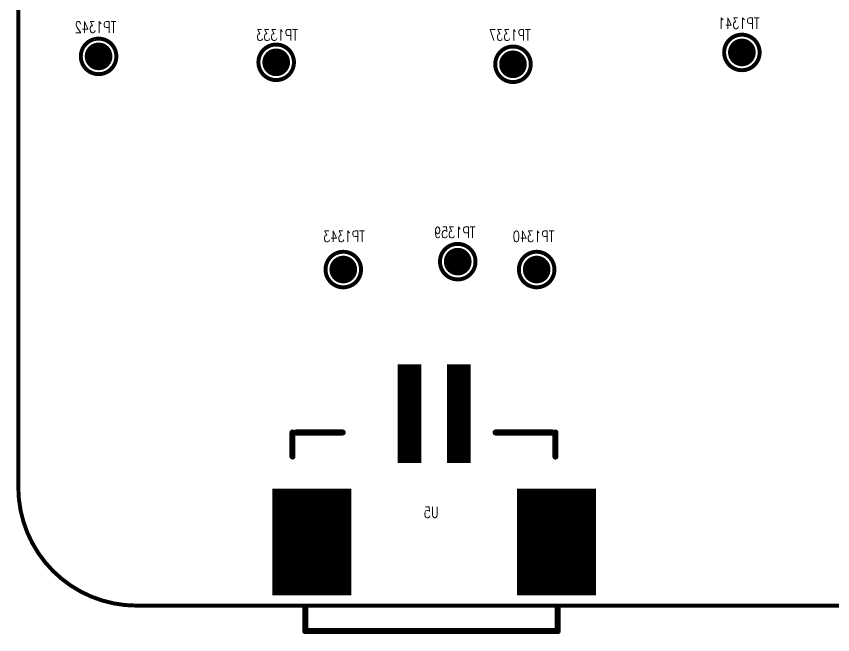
# Model space of a CAD drawing. Extents: x -52.6 to 3.6, y -24.2 to 61.8.
# Drawn here: x -52.53 to -31.85, y -24.25 to -8.59 of the extents above; entities that cross this region are included whole.
import ezdxf
from ezdxf.enums import TextEntityAlignment as Align

# ---------------------------------------------------------------- set-up
doc = ezdxf.new("R2010")
doc.units = 0
for name, color, linetype in [('BOARD_OUTLINE_00', 255, 'CONTINUOUS'), ('DRIL_PLTE_THRU_01', 3, 'CONTINUOUS'), ('DRIL_PLTE_THRU_02', 176, 'CONTINUOUS'), ('DRIL_PLTE_THRU_03', 222, 'CONTINUOUS'), ('DRIL_PLTE_THRU_04', 34, 'CONTINUOUS'), ('DRIL_PLTE_THRU_05', 171, 'CONTINUOUS'), ('DRIL_PLTE_THRU_06', 186, 'CONTINUOUS'), ('DRIL_PLTE_THRU_07', 6, 'CONTINUOUS'), ('DRIL_PLTE_THRU_08', 2, 'CONTINUOUS'), ('PADS_BOT', 56, 'CONTINUOUS'), ('PADS_INNER', 96, 'CONTINUOUS'), ('PADS_TOP', 96, 'CONTINUOUS'), ('PART_BOT_2DLINE_126', 254, 'CONTINUOUS'), ('PART_NAME_129', 3, 'CONTINUOUS')]:
    doc.layers.add(name, color=color, linetype=linetype)
doc.styles.add('W0$04', font='simplex', dxfattribs={"width": 0.75})

# ---------------------------------------------------------------- blocks, each defined once
blk = doc.blocks.new('BOARD_1')
at = {"layer": 'BOARD_OUTLINE_00', "const_width": 0.1}
blk.add_lwpolyline([(2.96515, 77.63739, 0.41421356), (-0.03411, 74.63813), (-0.03411, -4.3651, 0.41421356), (2.96515, -7.36436), (52.96851, -7.36436, 0.41421356), (55.96777, -4.3651), (55.96777, 74.63813, 0.41421356), (52.96851, 77.63739)], format="xyb", close=True, dxfattribs=at)
blk = doc.blocks.new('PART_BODY_BOT_14')
at = {"layer": 'PART_BOT_2DLINE_126', "const_width": 0.10008}
blk.add_lwpolyline([(0.450088, 0, 1), (-0.450088, 0, 1)], format="xyb", close=True, dxfattribs=at)
blk = doc.blocks.new('DRIL_HOLE_0')
blk.add_lwpolyline([(0, 0, 1), (0, 0, 1)], format="xyb", close=True)
blk = doc.blocks.new('PAD_0')
blk.add_lwpolyline([(0, 0, 1), (0, 0, 1)], format="xyb", close=True)
blk = doc.blocks.new('PAD_4')
at = {"const_width": 0.35}
blk.add_lwpolyline([(0, -0.175, 1), (0, 0.175, 1)], format="xyb", close=True, dxfattribs=at)
blk = doc.blocks.new('STK_BOT_12')
at = {"layer": 'DRIL_PLTE_THRU_01'}
blk.add_blockref('DRIL_HOLE_0', (0, 0), dxfattribs=at)
at = {"layer": 'DRIL_PLTE_THRU_02'}
blk.add_blockref('DRIL_HOLE_0', (0, 0), dxfattribs=at)
at = {"layer": 'DRIL_PLTE_THRU_03'}
blk.add_blockref('DRIL_HOLE_0', (0, 0), dxfattribs=at)
at = {"layer": 'DRIL_PLTE_THRU_04'}
blk.add_blockref('DRIL_HOLE_0', (0, 0), dxfattribs=at)
at = {"layer": 'DRIL_PLTE_THRU_05'}
blk.add_blockref('DRIL_HOLE_0', (0, 0), dxfattribs=at)
at = {"layer": 'DRIL_PLTE_THRU_06'}
blk.add_blockref('DRIL_HOLE_0', (0, 0), dxfattribs=at)
at = {"layer": 'DRIL_PLTE_THRU_07'}
blk.add_blockref('DRIL_HOLE_0', (0, 0), dxfattribs=at)
at = {"layer": 'DRIL_PLTE_THRU_08'}
blk.add_blockref('DRIL_HOLE_0', (0, 0), dxfattribs=at)
at = {"layer": 'PADS_BOT'}
blk.add_blockref('PAD_4', (0, 0), dxfattribs=at)
at = {"layer": 'PADS_INNER'}
blk.add_blockref('PAD_0', (0, 0), dxfattribs=at)
at = {"layer": 'PADS_TOP'}
blk.add_blockref('PAD_0', (0, 0), dxfattribs=at)
blk = doc.blocks.new('SYM_BOT_16')
for name in ['PART_BODY_BOT_14', 'STK_BOT_12']:
    blk.add_blockref(name, (0, 0))
blk = doc.blocks.new('PART_BOT_731')
blk.add_blockref('SYM_BOT_16', (0, 0))
at = {"layer": 'PART_NAME_129', "style": 'W0$04', "width": 0.75}
blk.add_text('TP1333', height=0.28, dxfattribs=at).set_placement((-0.55, 0.55))
blk = doc.blocks.new('PART_BOT_735')
blk.add_blockref('SYM_BOT_16', (0, 0))
at = {"layer": 'PART_NAME_129', "style": 'W0$04', "width": 0.75}
blk.add_text('TP1337', height=0.28, dxfattribs=at).set_placement((-0.45, 0.6))
blk = doc.blocks.new('PART_BOT_738')
blk.add_blockref('SYM_BOT_16', (0, 0))
at = {"layer": 'PART_NAME_129', "style": 'W0$04', "width": 0.75}
blk.add_text('TP1340', height=0.28, dxfattribs=at).set_placement((-0.45, 0.7))
blk = doc.blocks.new('PART_BOT_739')
blk.add_blockref('SYM_BOT_16', (0, 0))
at = {"layer": 'PART_NAME_129', "style": 'W0$04', "width": 0.75}
blk.add_text('TP1341', height=0.28, dxfattribs=at).set_placement((-0.45, 0.6))
blk = doc.blocks.new('PART_BOT_740')
blk.add_blockref('SYM_BOT_16', (0, 0))
at = {"layer": 'PART_NAME_129', "style": 'W0$04', "width": 0.75}
blk.add_text('TP1342', height=0.28, dxfattribs=at).set_placement((-0.45, 0.6))
blk = doc.blocks.new('PART_BOT_741')
blk.add_blockref('SYM_BOT_16', (0, 0))
at = {"layer": 'PART_NAME_129', "style": 'W0$04', "width": 0.75}
blk.add_text('TP1343', height=0.28, dxfattribs=at).set_placement((-0.55, 0.7))
blk = doc.blocks.new('PART_BOT_753')
blk.add_blockref('SYM_BOT_16', (0, 0))
at = {"layer": 'PART_NAME_129', "style": 'W0$04', "width": 0.75}
blk.add_text('TP1359', height=0.28, dxfattribs=at).set_placement((-0.45, 0.6))
blk = doc.blocks.new('SMOOTH_0$1524')
at = {"const_width": 0.0762}
blk.add_lwpolyline([(-0.0381, 0, 1), (0.0381, 0, 1)], format="xyb", close=True, dxfattribs=at)
blk = doc.blocks.new('PART_BODY_BOT_217')
at = {"layer": 'PART_BOT_2DLINE_126', "const_width": 0.1524}
for points in [[(-3.074622, -0.22823), (-3.074622, -0.83783)], [(-1.559, -0.22823), (-3, -0.22823)], [(3.5, -0.22823), (2.315, -0.22823)], [(3.586782, -0.83783), (3.586782, -0.22823)], [(-3.135582, -4.64783), (-3.135582, -5.25743)], [(3.265218, -5.25743), (3.265218, -4.64783)], [(-3.136, -5.25743), (3.2, -5.25743)]]:
    blk.add_lwpolyline(points, dxfattribs=at)
at = {"layer": 'PART_BOT_2DLINE_126'}
for p in [(-3.074622, -0.22823), (-3, -0.22823), (-1.559, -0.22823), (2.315, -0.22823), (3.5, -0.22823), (3.586782, -0.22823), (-3.074622, -0.83783), (3.586782, -0.83783), (-3.135582, -4.64783), (3.265218, -4.64783), (-3.136, -5.25743), (-3.135582, -5.25743), (3.2, -5.25743), (3.265218, -5.25743)]:
    blk.add_blockref('SMOOTH_0$1524', p, dxfattribs=at)
blk = doc.blocks.new('PAD_58')
at = {"const_width": 0.6}
blk.add_lwpolyline([(-1.25, 0), (1.25, 0)], dxfattribs=at)
blk = doc.blocks.new('STK_BOT_420')
at = {"layer": 'DRIL_PLTE_THRU_01'}
blk.add_blockref('DRIL_HOLE_0', (0, 0), dxfattribs=at)
at = {"layer": 'DRIL_PLTE_THRU_02'}
blk.add_blockref('DRIL_HOLE_0', (0, 0), dxfattribs=at)
at = {"layer": 'DRIL_PLTE_THRU_03'}
blk.add_blockref('DRIL_HOLE_0', (0, 0), dxfattribs=at)
at = {"layer": 'DRIL_PLTE_THRU_04'}
blk.add_blockref('DRIL_HOLE_0', (0, 0), dxfattribs=at)
at = {"layer": 'DRIL_PLTE_THRU_05'}
blk.add_blockref('DRIL_HOLE_0', (0, 0), dxfattribs=at)
at = {"layer": 'DRIL_PLTE_THRU_06'}
blk.add_blockref('DRIL_HOLE_0', (0, 0), dxfattribs=at)
at = {"layer": 'DRIL_PLTE_THRU_07'}
blk.add_blockref('DRIL_HOLE_0', (0, 0), dxfattribs=at)
at = {"layer": 'DRIL_PLTE_THRU_08'}
blk.add_blockref('DRIL_HOLE_0', (0, 0), dxfattribs=at)
at = {"layer": 'PADS_BOT', "rotation": 90}
blk.add_blockref('PAD_58', (0, 0), dxfattribs=at)
at = {"layer": 'PADS_INNER'}
blk.add_blockref('PAD_0', (0, 0), dxfattribs=at)
at = {"layer": 'PADS_TOP'}
blk.add_blockref('PAD_0', (0, 0), dxfattribs=at)
blk = doc.blocks.new('PAD_60')
at = {"const_width": 2}
blk.add_lwpolyline([(-1.35, 0), (1.35, 0)], dxfattribs=at)
blk = doc.blocks.new('STK_BOT_421')
at = {"layer": 'DRIL_PLTE_THRU_01'}
blk.add_blockref('DRIL_HOLE_0', (0, 0), dxfattribs=at)
at = {"layer": 'DRIL_PLTE_THRU_02'}
blk.add_blockref('DRIL_HOLE_0', (0, 0), dxfattribs=at)
at = {"layer": 'DRIL_PLTE_THRU_03'}
blk.add_blockref('DRIL_HOLE_0', (0, 0), dxfattribs=at)
at = {"layer": 'DRIL_PLTE_THRU_04'}
blk.add_blockref('DRIL_HOLE_0', (0, 0), dxfattribs=at)
at = {"layer": 'DRIL_PLTE_THRU_05'}
blk.add_blockref('DRIL_HOLE_0', (0, 0), dxfattribs=at)
at = {"layer": 'DRIL_PLTE_THRU_06'}
blk.add_blockref('DRIL_HOLE_0', (0, 0), dxfattribs=at)
at = {"layer": 'DRIL_PLTE_THRU_07'}
blk.add_blockref('DRIL_HOLE_0', (0, 0), dxfattribs=at)
at = {"layer": 'DRIL_PLTE_THRU_08'}
blk.add_blockref('DRIL_HOLE_0', (0, 0), dxfattribs=at)
at = {"layer": 'PADS_BOT', "rotation": 90}
blk.add_blockref('PAD_60', (0, 0), dxfattribs=at)
at = {"layer": 'PADS_INNER'}
blk.add_blockref('PAD_0', (0, 0), dxfattribs=at)
at = {"layer": 'PADS_TOP'}
blk.add_blockref('PAD_0', (0, 0), dxfattribs=at)
blk = doc.blocks.new('SYM_BOT_76')
for name, p in [('STK_BOT_420', (-0.625, 0.25)), ('STK_BOT_420', (0.625, 0.25)), ('PART_BODY_BOT_217', (0, 0)), ('STK_BOT_421', (-3.1, -3)), ('STK_BOT_421', (3.1, -3))]:
    blk.add_blockref(name, p)
blk = doc.blocks.new('PART_BOT_807')
blk.add_blockref('SYM_BOT_76', (0, 0))
at = {"layer": 'PART_NAME_129', "style": 'W0$04', "width": 0.75}
blk.add_text('U5', height=0.28, dxfattribs=at).set_placement((0.07, -2.25), align=Align.MIDDLE_CENTER)

msp = doc.modelspace()

# ---------------------------------------------------------------- block references
msp.add_blockref('BOARD_1', (-52.45, -16.15))
at = {"xscale": -1}
for name, p in [('PART_BOT_739', (-34.15, -9.5)), ('PART_BOT_740', (-50.45, -9.6)), ('PART_BOT_731', (-45.95, -9.75)), ('PART_BOT_735', (-39.95, -9.8)), ('PART_BOT_741', (-44.25, -15)), ('PART_BOT_753', (-41.35, -14.8)), ('PART_BOT_738', (-39.35, -15)), ('PART_BOT_807', (-41.95, -18.9))]:
    msp.add_blockref(name, p, dxfattribs=at)

doc.saveas('drawing.dxf')
